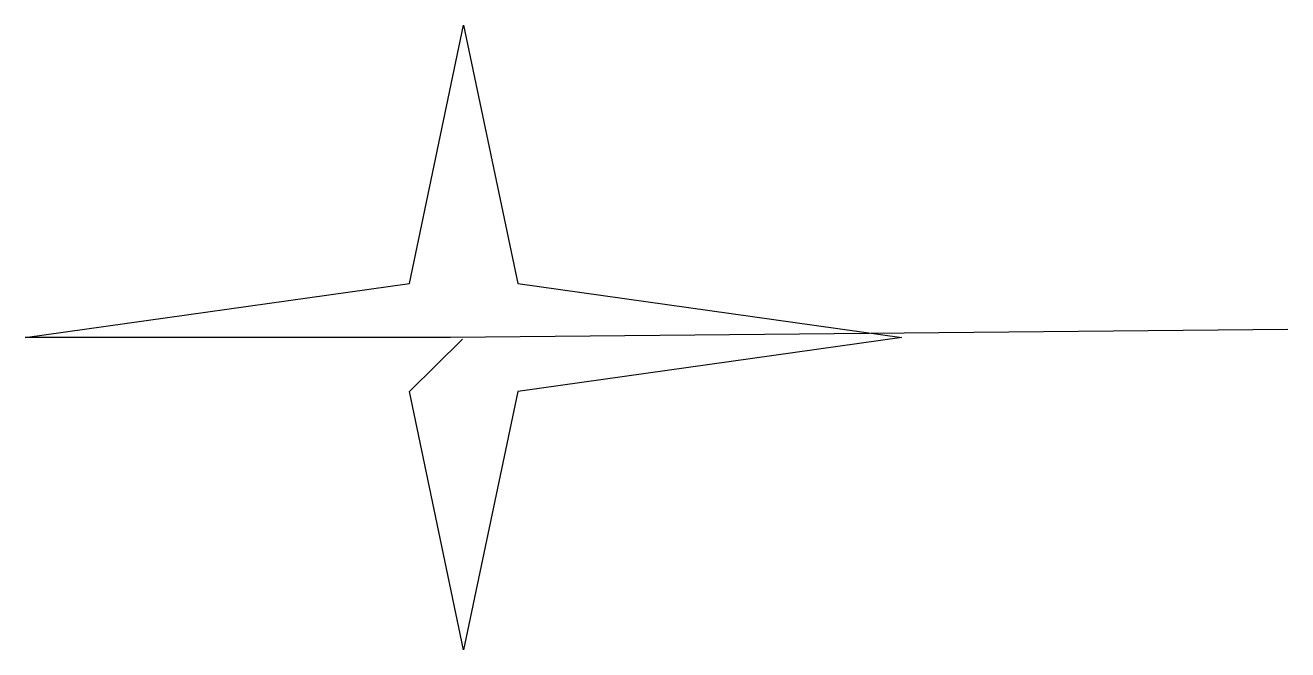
# Model space of a CAD drawing. Header units: metres. Extents: x -1052 to 1978, y -750 to 750.
import ezdxf

# ---------------------------------------------------------------- set-up
doc = ezdxf.new("R2010")
doc.units = ezdxf.units.M

msp = doc.modelspace()

# ---------------------------------------------------------------- linework, layer by layer
at = {"layer": 'TOOL_0'}
for p, q in [((-130, 130), (0, 750)), ((0, 750), (130, 130)), ((-1052, 0), (-130, 130)), ((130, 130), (1052, 0)), ((-31.45, 0), (-1052, 0)), ((1978.408, 19.058), (-31.45, 0)), ((1052, 0), (130, -130)), ((-130, -130), (-2.584, -4.254)), ((0, -750), (-130, -130)), ((130, -130), (0, -750))]:
    msp.add_line(p, q, dxfattribs=at)

doc.saveas('drawing.dxf')
